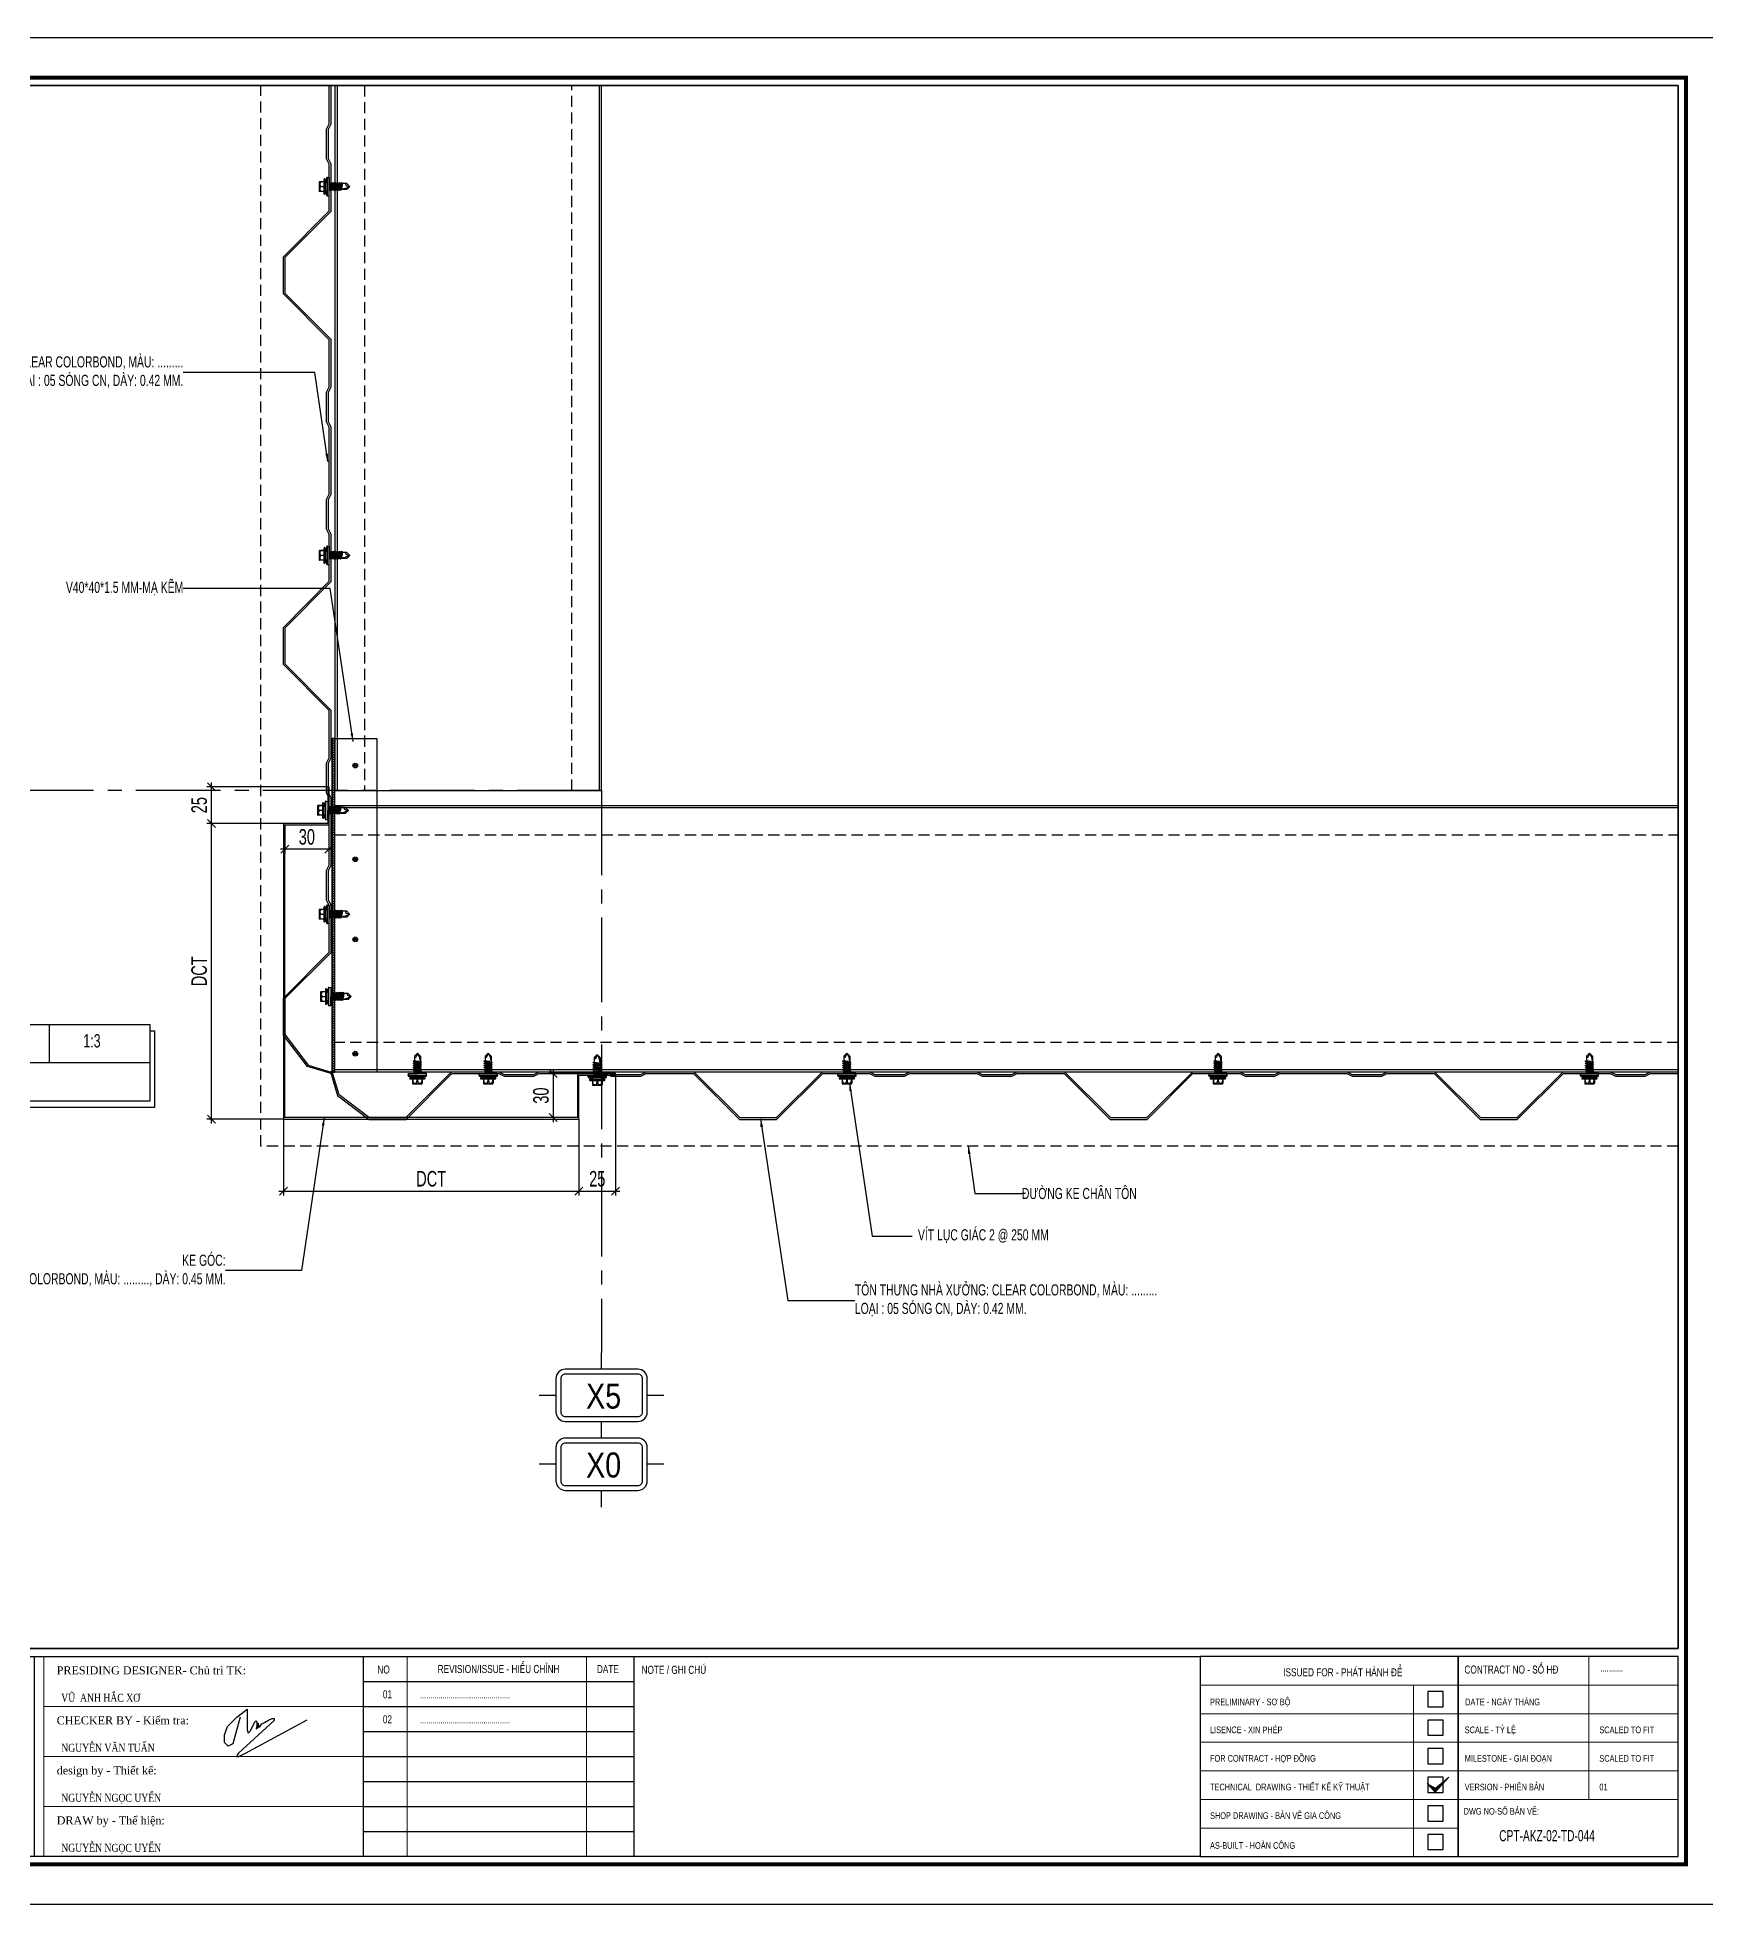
# Model space of a CAD drawing. Header units: inches. Extents: x 315041 to 662841, y -45540 to -35018.
# Drawn here: x 331603.9 to 331979.3, y -38167.8 to -37747.8 of the extents above; entities that cross this region are included whole.
import ezdxf
from ezdxf.enums import TextEntityAlignment as Align

# ---------------------------------------------------------------- set-up
doc = ezdxf.new("R2010")
doc.units = ezdxf.units.IN
doc.header["$MEASUREMENT"] = 0
doc.linetypes.add('CENTER2', pattern=[28.575, 19.05, -3.175, 3.175, -3.175])
doc.linetypes.add('HIDDEN', pattern=[0.375, 0.25, -0.125])
for name, color, linetype in [('1', 1, 'Continuous'), ('2', 2, 'Continuous'), ('251', 251, 'Continuous'), ('3', 3, 'Continuous'), ('7', 7, 'Continuous'), ('8', 8, 'Continuous'), ('BAO KHUNG', 31, 'Continuous'), ('Fast RSQ_A2 Frame$0$Khung ten', 4, 'Continuous'), ('flashing', 6, 'Continuous'), ('STRUCTURE', 1, 'Continuous')]:
    doc.layers.add(name, color=color, linetype=linetype)
doc.layers.add('Cover text', color=7, linetype='Continuous', true_color=0x52370f)
for name, color, linetype, lineweight in [('DETAIL$0$S-Dim', 8, 'Continuous', 20), ('DETAIL$0$S-Hatch', 8, 'Continuous', 13), ('S-Hatch', 8, 'Continuous', 9)]:
    doc.layers.add(name, color=color, linetype=linetype, lineweight=lineweight)
doc.styles.add('hx2', font='VHARIALN.TTF')
doc.styles.add('ST1H', font='vnshxh.shx', dxfattribs={"width": 0.7})
doc.styles.add('ST3', font='times.ttf', dxfattribs={"width": 0.8})
doc.styles.get("Standard").update_dxf_attribs({"font": 'VHARIALN.TTF'})
doc.styles.add('style2', font='VHAVANI.TTF')
doc.styles.add('TIEU DE', font='VHARIALN.TTF', dxfattribs={"width": 0.8})
doc.dimstyles.new('3', dxfattribs={"dimtxt": 3.5, "dimasz": 1.8, "dimexe": 1, "dimexo": 0, "dimgap": 1, "dimtad": 1, "dimdec": 0, "dimlfac": 3, "dimzin": 0, "dimdsep": 46, "dimtxsty": 'ST1H', "dimblk": 'OBLIQUE', "dimcen": 1, "dimdle": 1, "dimclrd": 8, "dimclre": 8, "dimclrt": 3, "dimadec": 0, "dimazin": 0, "dimtfac": 1, "dimtdec": 0, "dimtix": 1, "dimtofl": 0, "dimtmove": 1, "dimatfit": 3, "dimfxl": 0.18, "dimtolj": 1, "dimtzin": 0, "dimlwd": -1, "dimlwe": -1, "dimarcsym": 1})

# ---------------------------------------------------------------- blocks, each defined once
blk = doc.blocks.new('DETAIL$0$MARK')
at = {"layer": 'DETAIL$0$S-Hatch', "linetype": 'Continuous'}
h = blk.add_hatch(dxfattribs=at)
h.set_pattern_fill('ANSI31', color=256, scale=50, style=0)
h.paths.add_polyline_path([(1667850, -1156933), (1667909, -1156997), (1668012, -1156885), (1667913, -1156967)])
at = {"layer": 'DETAIL$0$S-Dim', "linetype": 'Continuous'}
blk.add_lwpolyline([(1667850, -1156933), (1667909, -1156997), (1668012, -1156885), (1667913, -1156967), (1667850, -1156933)], dxfattribs=at)
blk = doc.blocks.new('A$C3be9bcc6')
at = {"layer": '1', "color": 5, "lineweight": 30}
blk.add_lwpolyline([(0.81, 8.89), (-0.84, 2.88), (-1.85, 2.33), (-2.68, 3.13), (-2.68, 4.9), (-2.07, 6.74), (0.04, 8.88), (2.4, 10.63), (2.4, 6), (2.65, 5.25), (3.15, 5.75), (4.09, 7.78), (4.36, 8), (4.55, 7.76), (4.55, 6.96), (4.38, 6.24), (4.73, 6.44), (4.87, 7.5), (4.91, 6.81), (4.96, 6.56), (5.3, 6.85), (5.71, 7.36), (6.26, 7.68), (7.16, 8.21), (8.05, 8.54), (8.45, 8.54), (8.45, 8.14), (0.41, 0.75), (0, 0), (0.54, 0), (2.01, 0.75), (15.87, 8.23)], dxfattribs=at)
blk = doc.blocks.new('A$C75D82031')
at = {"layer": '2', "color": 157, "linetype": 'Continuous'}
blk.add_lwpolyline([(0, 420), (594, 420), (594, 0), (0, 0)], close=True, dxfattribs=at)
at = {"layer": '251', "linetype": 'Continuous'}
for p, q in [((285.8, 50.19), (346.77, 50.19)), ((285.8, 44.56), (346.77, 44.56)), ((285.8, 38.94), (346.77, 38.94)), ((285.8, 33.31), (346.77, 33.31)), ((285.8, 27.69), (346.77, 27.69)), ((285.8, 22.06), (346.77, 22.06)), ((285.8, 16.44), (346.77, 16.44))]:
    blk.add_line(p, q, dxfattribs=at)
at = {"layer": '7', "color": 147, "linetype": 'Continuous'}
blk.add_lwpolyline([(12.33, 57.61), (581.67, 57.61), (581.67, 409.19), (12.33, 409.19)], close=True, dxfattribs=at)
at = {"layer": 'BAO KHUNG', "color": 7}
blk.add_line((346.77, 10.81), (346.77, 55.81), dxfattribs=at)
at = {"layer": 'BAO KHUNG', "color": 167, "linetype": 'Continuous', "const_width": 0.871}
blk.add_lwpolyline([(10.59, 9.07), (583.41, 9.07), (583.41, 410.93), (10.59, 410.93)], close=True, dxfattribs=at)
at = {"layer": 'BAO KHUNG', "color": 7}
for points in [[(144.95, 55.81), (285.8, 55.81), (285.8, 10.81), (144.95, 10.81)], [(211.89, 55.81), (474.14, 55.81), (474.14, 10.81), (211.89, 10.81)], [(474.14, 10.81), (532.16, 10.81), (532.16, 55.81), (474.14, 55.81)], [(532.16, 10.81), (581.67, 10.81), (581.67, 55.81), (532.16, 55.81)]]:
    blk.add_lwpolyline(points, close=True, dxfattribs=at)
at = {"layer": 'Fast RSQ_A2 Frame$0$Khung ten', "color": 7, "ltscale": 1000}
for points in [[(525.34, 44.51), (528.78, 44.51), (528.78, 47.96), (525.34, 47.96)], [(525.34, 38.09), (528.78, 38.09), (528.78, 41.53), (525.34, 41.53)], [(525.34, 31.66), (528.78, 31.66), (528.78, 35.1), (525.34, 35.1)], [(525.34, 25.23), (528.78, 25.23), (528.78, 28.67), (525.34, 28.67)], [(525.34, 18.8), (528.78, 18.8), (528.78, 22.24), (525.34, 22.24)], [(525.34, 12.37), (528.78, 12.37), (528.78, 15.81), (525.34, 15.81)]]:
    blk.add_lwpolyline(points, close=True, dxfattribs=at)
at = {"layer": 'S-Hatch'}
for p, q in [((213.95, 10.81), (213.95, 55.81)), ((295.73, 55.81), (295.73, 10.81)), ((336.07, 55.81), (336.07, 10.81)), ((561.54, 55.81), (561.54, 23.67)), ((474.14, 49.38), (532.16, 49.38)), ((522.13, 10.81), (522.13, 49.38)), ((532.16, 49.38), (581.67, 49.38)), ((285.8, 44.56), (213.95, 44.56)), ((474.14, 42.95), (532.16, 42.95)), ((532.16, 42.95), (581.67, 42.95)), ((474.14, 36.52), (532.16, 36.52)), ((532.16, 36.52), (581.67, 36.52)), ((285.8, 33.31), (213.95, 33.31)), ((474.14, 30.1), (532.16, 30.1)), ((532.16, 30.1), (581.67, 30.1)), ((285.8, 22.06), (213.95, 22.06)), ((474.14, 23.67), (532.16, 23.67)), ((532.16, 23.67), (581.67, 23.67)), ((474.14, 17.24), (532.16, 17.24))]:
    blk.add_line(p, q, dxfattribs=at)
blk.add_blockref('A$C3be9bcc6', (257.32, 33.31))
at = {"layer": 'DETAIL$0$S-Dim', "linetype": 'Continuous', "xscale": 0.02999999996973202, "yscale": 0.02999999996973202, "zscale": 0.02999999996973202}
blk.add_blockref('DETAIL$0$MARK', (-49510.32, 34735.23), dxfattribs=at)
at = {"layer": 'BAO KHUNG', "color": 7, "linetype": 'Continuous', "width": 0.9}
for s, p in [('REVISION/ISSUE - HIÓU CHØNH', (316.27, 53)), ('NO', (290.4, 52.88)), ('DATE', (340.86, 52.99)), ('01', (291.27, 47.31)), ('02', (291.27, 41.69))]:
    blk.add_text(s, height=1.8, dxfattribs=at).set_placement(p, align=Align.MIDDLE_CENTER)
at = {"layer": 'BAO KHUNG', "color": 7, "linetype": 'Continuous', "style": 'ST3'}
for s, p in [('PRESIDING DESIGNER- Chủ trì TK:', (216.86, 51.8)), ('CHECKER BY - Kiểm tra:', (216.86, 40.55)), ('design by - Thiết kế:', (216.86, 29.3)), ('DRAW by - Thể hiện:', (216.86, 18.05))]:
    blk.add_text(s, height=1.8, dxfattribs=at).set_placement(p)
at = {"layer": 'BAO KHUNG', "color": 7, "linetype": 'Continuous', "width": 0.9}
for s, p in [('NOTE / GHI CHÚ', (348.44, 51.92)), ('CONTRACT NO - Sè H§', (533.57, 51.98))]:
    blk.add_text(s, height=1.8, dxfattribs=at).set_placement(p)
blk.add_text('ISSUED FOR - PHÁT HÀNH ĐỂ ', height=1.8, dxfattribs=at).set_placement((506.46, 51.36), align=Align.CENTER)
at = {"layer": 'BAO KHUNG', "color": 109, "linetype": 'Continuous', "style": 'style2', "width": 0.8}
blk.add_text('...........', height=1.5, dxfattribs=at).set_placement((564.21, 52.44))
at = {"layer": 'Cover text', "linetype": 'Continuous', "width": 0.8}
for s, height, style, p in [('VŨ  ANH HẮC XƠ', 1.8, 'ST3', (217.88, 45.63)), ('............................................', 1.5, 'style2', (298.6, 46.4)), ('PRELIMINARY - S¥ Bé', 1.5, 'style2', (476.33, 44.85)), ('date - NGµY TH¸NG', 1.5, 'style2', (533.72, 44.85)), ('............................................', 1.5, 'style2', (298.6, 40.78)), ('LISENCE - XIN PHÐP', 1.5, 'style2', (476.33, 38.57)), ('scale - tû lÖ', 1.5, 'style2', (533.63, 38.57)), ('scaled to fit', 1.5, 'style2', (563.92, 38.57)), ('NGUYỄN VĂN TUẤN', 1.8, 'ST3', (217.88, 34.38)), ('FOR CONTRACT - HîP §åNG', 1.5, 'style2', (476.33, 32.14)), ('MILESTONE - GIAI §O¹N', 1.5, 'style2', (533.63, 32.14)), ('scaled to fit', 1.5, 'style2', (563.92, 32.14)), ('NGUYỄN NGỌC UYỂN', 1.8, 'ST3', (217.88, 23.13)), ('TECHNICAL  DRAWING - THIÕT KÕ Kü THUËT', 1.5, 'style2', (476.33, 25.71)), ('VERSION - PHI£N B¶N', 1.5, 'style2', (533.63, 25.71)), ('01', 1.5, 'style2', (563.92, 25.71)), ('SHOP DRAWING - B¶N VÏ GIA C¤NG', 1.5, 'style2', (476.33, 19.28)), ('%%u%%udwg no-sè b¶n vÏ:', 1.5, 'style2', (533.38, 20.26)), ('NGUYỄN NGỌC UYỂN', 1.8, 'ST3', (217.88, 11.88)), ('AS-BUILT - HOµN C¤NG', 1.5, 'style2', (476.33, 12.56))]:
    blk.add_text(s, height=height, dxfattribs=dict(at, style=style)).set_placement(p)
blk = doc.blocks.new('Short_Self_drilling')
at = {"layer": 'STRUCTURE', "color": 1, "linetype": 'Continuous'}
for p, q in [((6.4, 1.7), (-6.4, 1.7)), ((5.1, 3.8), (-5.1, 3.8)), ((-2.6, 2.9), (-5.1, 2.9)), ((-3.4, 3.8), (-3.4, 6.8)), ((3, 7.2), (-3, 7.2)), ((2.6, 2.9), (-2.6, 2.9)), ((-2.1, 2.8), (-2.1, 2.9)), ((6.3, 0), (0, 0)), ((2.2, 2.8), (2.2, 2.9)), ((2.2, -0.5), (2.2, 0)), ((5.1, 2.9), (2.6, 2.9)), ((3.4, 3.8), (3.4, 6.8)), ((3, -1.2), (-2.7, -0.2)), ((3, -2.7), (-2.7, -1.8)), ((3, -4.2), (-2.7, -3.3)), ((3, -5.8), (-2.7, -4.8)), ((3, -7.3), (-2.7, -6.3)), ((-1.9, -8), (-2.7, -7.9)), ((-2.1, -1.4), (-2.1, -0.9)), ((-2.1, -2.9), (-2.1, -2.4)), ((-2.1, -4.4), (-2.1, -3.9)), ((-2.1, -6), (-2.1, -5.4)), ((-2.1, -7.5), (-2.1, -7)), ((-2.1, -12.3), (-2.1, -8.5)), ((3, -8.8), (-1.1, -8.1)), ((2.1, -12.3), (2.1, -9.1)), ((2.2, -2), (2.2, -1.5)), ((2.2, -3.6), (2.2, -3)), ((2.2, -5.1), (2.2, -4.6)), ((2.2, -6.6), (2.2, -6.1)), ((2.2, -8.1), (2.2, -7.6))]:
    blk.add_line(p, q, dxfattribs=at)
blk.add_lwpolyline([(6.4, 1.3), (6.4, 1.7), (2.1, 2.8), (-2.1, 2.8), (-6.4, 1.7), (-6.4, 1.3)], close=True, dxfattribs=at)
for points in [[(-6.4, 1.3, -0.088869), (-6.3, 0), (0, 0)], [(-0.1, 3.8), (-0.3, 6.2, 0.338878), (-3.1, 6.2), (-3.3, 3.8)], [(3.3, 3.8), (3.1, 6.2, 0.338878), (0.3, 6.2), (0.1, 3.8)], [(2.1, -12.3), (0.2, -14.2, -0.333596), (-0.2, -14.2), (-2.1, -12.3)], [(-0.1, -14), (-1, -12.2, -0.148657), (-1.4, -11.2), (-2, -7.7, -0.815006), (-1.2, -7.8, 0.150833), (-0.8, -8.7)], [(2.1, -12.3), (1.7, -11.7, 0.52242), (0.9, -11.7), (-0.2, -14.2)]]:
    blk.add_lwpolyline(points, format="xyb", dxfattribs=at)
for points in [[(3, -1.2), (2.2, -1.5), (-2.1, -0.8), (-2.7, -0.2), (-2.4, 0)], [(3, -2.7), (2.2, -3), (-2.1, -2.4), (-2.7, -1.8), (-2.1, -1.4), (2.2, -2), (3, -2.7)], [(3, -4.2), (2.2, -4.6), (-2.1, -3.9), (-2.7, -3.3), (-2.1, -2.9), (2.2, -3.6), (3, -4.2)], [(3, -5.8), (2.2, -6.1), (-2.1, -5.4), (-2.7, -4.8), (-2.1, -4.4), (2.2, -5.1), (3, -5.8)], [(3, -7.3), (2.2, -7.6), (-2.1, -7), (-2.7, -6.3), (-2.1, -6), (2.2, -6.6), (3, -7.3)], [(-1.8, -8.5), (-2.1, -8.5), (-2.7, -7.9), (-2.1, -7.5), (-1.8, -7.5)], [(-1.3, -7.6), (2.2, -8.1), (3, -8.8)], [(-1.2, 0), (2.2, -0.5), (3, -1.2)], [(3, -8.8), (2.2, -9.1), (-0.8, -8.7)]]:
    blk.add_lwpolyline(points, dxfattribs=at)
for centre, radius, start, end in [((-5, 3.3), 0.455, 109.7949, 250.2674), ((-3, 6.8), 0.429, 90.0311, 180.0311), ((3, 6.8), 0.429, 0.0311, 90.0311), ((5.1, 3.3), 0.435, 279.7276, 80.3347), ((10, 0.2), 3.74, 162.2963, 182.6103)]:
    blk.add_arc(centre, radius, start, end, dxfattribs=at)
blk = doc.blocks.new('TENTRUC')
at = {"layer": '7'}
for p, q in [((0, 8.27), (0, 10.26)), ((-7.48, 5.13), (-5.48, 5.13)), ((5.48, 5.13), (7.48, 5.13)), ((0, 0), (0, 2))]:
    blk.add_line(p, q, dxfattribs=at)
blk.add_lwpolyline([(-4.36, 8.27), (4.36, 8.27, -0.414214), (5.48, 7.14), (5.48, 3.12, -0.414214), (4.36, 2), (-4.36, 2, -0.414214), (-5.48, 3.12), (-5.48, 7.14, -0.414214)], format="xyb", close=True, dxfattribs=at)
at = {"layer": '8', "ltscale": 15}
blk.add_lwpolyline([(-4.36, 7.68), (4.36, 7.68, -0.414214), (4.9, 7.14), (4.9, 3.12, -0.414214), (4.36, 2.58), (-4.36, 2.58, -0.414214), (-4.9, 3.12), (-4.9, 7.14, -0.414214)], format="xyb", close=True, dxfattribs=at)
at = {"layer": '3', "style": 'hx2'}
blk.add_attdef('TR', text='', height=2.9, dxfattribs=at).set_placement((-0.16, 3.83), align=Align.CENTER)
blk = doc.blocks.new('_Oblique')
at = {"color": 0, "linetype": 'ByBlock', "lineweight": -2}
blk.add_line((-0.5, -0.5), (0.5, 0.5), dxfattribs=at)
blk = doc.blocks.new('*D688')
at = {"color": 8, "linetype": 'Continuous', "transparency": 16777216}
for p, q in [((331659.3, -37991.13), (331659.3, -38008.32)), ((331725.8, -37991.13), (331725.8, -38008.32)), ((331658.3, -38007.32), (331726.8, -38007.32))]:
    blk.add_line(p, q, dxfattribs=at)
at = {"layer": 'Defpoints', "color": 0, "transparency": 16777216}
for p in [(331659.3, -37991.13), (331725.8, -37991.13), (331725.8, -38007.32)]:
    blk.add_point(p, dxfattribs=at)
at = {"color": 8, "transparency": 16777216, "xscale": 1.8, "yscale": 1.8, "zscale": 1.8, "rotation": 180}
blk.add_blockref('_Oblique', (331659.3, -38007.32), dxfattribs=at)
at = {"color": 8, "transparency": 16777216, "xscale": 1.8, "yscale": 1.8, "zscale": 1.8}
blk.add_blockref('_Oblique', (331725.8, -38007.32), dxfattribs=at)
at = {"color": 3, "transparency": 16777216, "insert": (331692.55, -38004.57), "char_height": 3.5, "attachment_point": 5, "style": 'ST1H'}
blk.add_mtext('\\A1;DCT', dxfattribs=at)
blk = doc.blocks.new('*D689')
at = {"color": 8, "linetype": 'Continuous', "transparency": 16777216}
for p, q in [((331734.02, -37981.06), (331734.02, -38008.32)), ((331725.8, -37991.13), (331725.8, -38008.32)), ((331724.8, -38007.32), (331735.02, -38007.32))]:
    blk.add_line(p, q, dxfattribs=at)
at = {"layer": 'Defpoints', "color": 0, "transparency": 16777216}
for p in [(331734.02, -37981.06), (331725.8, -37991.13), (331734.02, -38007.32)]:
    blk.add_point(p, dxfattribs=at)
at = {"color": 8, "transparency": 16777216, "xscale": 1.8, "yscale": 1.8, "zscale": 1.8, "rotation": 180}
blk.add_blockref('_Oblique', (331725.8, -38007.32), dxfattribs=at)
at = {"color": 8, "transparency": 16777216, "xscale": 1.8, "yscale": 1.8, "zscale": 1.8}
blk.add_blockref('_Oblique', (331734.02, -38007.32), dxfattribs=at)
at = {"color": 3, "transparency": 16777216, "insert": (331729.91, -38004.57), "char_height": 3.5, "attachment_point": 5, "style": 'ST1H'}
blk.add_mtext('\\A1;25', dxfattribs=at)
blk = doc.blocks.new('*D690')
at = {"color": 8, "linetype": 'Continuous', "transparency": 16777216}
for p, q in [((331720.01, -37979.9), (331720.01, -37991.8)), ((331725.47, -37980.9), (331719.01, -37980.9)), ((331725.47, -37990.8), (331719.01, -37990.8))]:
    blk.add_line(p, q, dxfattribs=at)
at = {"layer": 'Defpoints', "color": 0, "transparency": 16777216}
for p in [(331725.47, -37980.9), (331720.01, -37990.8), (331725.47, -37990.8)]:
    blk.add_point(p, dxfattribs=at)
at = {"color": 8, "transparency": 16777216, "xscale": 1.8, "yscale": 1.8, "zscale": 1.8}
for p, rotation in [((331720.01, -37980.9), 90), ((331720.01, -37990.8), 270)]:
    blk.add_blockref('_Oblique', p, dxfattribs=dict(at, rotation=rotation))
at = {"color": 3, "transparency": 16777216, "insert": (331717.26, -37985.85), "char_height": 3.5, "attachment_point": 5, "rotation": 90, "style": 'ST1H'}
blk.add_mtext('\\A1;30', dxfattribs=at)
blk = doc.blocks.new('*D691')
at = {"color": 8, "linetype": 'Continuous', "transparency": 16777216}
for p, q in [((331659.3, -37924.63), (331642.11, -37924.63)), ((331643.11, -37992.13), (331643.11, -37923.63)), ((331659.3, -37991.13), (331642.11, -37991.13))]:
    blk.add_line(p, q, dxfattribs=at)
at = {"layer": 'Defpoints', "color": 0, "transparency": 16777216}
for p in [(331643.11, -37924.63), (331659.3, -37924.63), (331659.3, -37991.13)]:
    blk.add_point(p, dxfattribs=at)
at = {"color": 8, "transparency": 16777216, "xscale": 1.8, "yscale": 1.8, "zscale": 1.8}
for p, rotation in [((331643.11, -37924.63), 90), ((331643.11, -37991.13), 270)]:
    blk.add_blockref('_Oblique', p, dxfattribs=dict(at, rotation=rotation))
at = {"color": 3, "transparency": 16777216, "insert": (331640.36, -37957.88), "char_height": 3.5, "attachment_point": 5, "rotation": 90, "style": 'ST1H'}
blk.add_mtext('\\A1;DCT', dxfattribs=at)
blk = doc.blocks.new('*D692')
at = {"color": 8, "linetype": 'Continuous', "transparency": 16777216}
for p, q in [((331669.37, -37916.41), (331642.11, -37916.41)), ((331643.11, -37925.63), (331643.11, -37915.41)), ((331659.3, -37924.63), (331642.11, -37924.63))]:
    blk.add_line(p, q, dxfattribs=at)
at = {"layer": 'Defpoints', "color": 0, "transparency": 16777216}
for p in [(331643.11, -37916.41), (331669.37, -37916.41), (331659.3, -37924.63)]:
    blk.add_point(p, dxfattribs=at)
at = {"color": 8, "transparency": 16777216, "xscale": 1.8, "yscale": 1.8, "zscale": 1.8}
for p, rotation in [((331643.11, -37916.41), 90), ((331643.11, -37924.63), 270)]:
    blk.add_blockref('_Oblique', p, dxfattribs=dict(at, rotation=rotation))
at = {"color": 3, "transparency": 16777216, "insert": (331640.36, -37920.52), "char_height": 3.5, "attachment_point": 5, "rotation": 90, "style": 'ST1H'}
blk.add_mtext('\\A1;25', dxfattribs=at)
blk = doc.blocks.new('*D693')
at = {"color": 8, "linetype": 'Continuous', "transparency": 16777216}
for p, q in [((331659.63, -37924.96), (331659.63, -37931.42)), ((331669.53, -37924.96), (331669.53, -37931.42)), ((331670.53, -37930.42), (331658.63, -37930.42))]:
    blk.add_line(p, q, dxfattribs=at)
at = {"layer": 'Defpoints', "color": 0, "transparency": 16777216}
for p in [(331659.63, -37924.96), (331669.53, -37924.96), (331659.63, -37930.42)]:
    blk.add_point(p, dxfattribs=at)
at = {"color": 8, "transparency": 16777216, "xscale": 1.8, "yscale": 1.8, "zscale": 1.8, "rotation": 180}
blk.add_blockref('_Oblique', (331659.63, -37930.42), dxfattribs=at)
at = {"color": 8, "transparency": 16777216, "xscale": 1.8, "yscale": 1.8, "zscale": 1.8}
blk.add_blockref('_Oblique', (331669.53, -37930.42), dxfattribs=at)
at = {"color": 3, "transparency": 16777216, "insert": (331664.58, -37927.67), "char_height": 3.5, "attachment_point": 5, "style": 'ST1H'}
blk.add_mtext('\\A1;30', dxfattribs=at)

msp = doc.modelspace()

# ---------------------------------------------------------------- hatches: boundary and pattern name
at = {"true_color": 0xfa051e}
h = msp.add_hatch(dxfattribs=at)
h.set_pattern_fill('ANSI31', color=1, scale=3, style=0)
h.set_pattern_definition([(135, (648245.13568, 433.8415), (0.26516504294, 0.26516504294), [])])
h.paths.add_polyline_path([(331670.3, -37980.564), (331670.8989, -37980.564), (331670.8989, -37905.564), (331670.3, -37905.564)])

# ---------------------------------------------------------------- linework, layer by layer
at = {"color": 8}
for p, q in [((331675.2248, -37911.6037), (331675.7333, -37911.6037)), ((331675.479, -37911.3495), (331675.479, -37911.858)), ((331675.2248, -37932.6822), (331675.7333, -37932.6822)), ((331675.479, -37932.4279), (331675.479, -37932.9364)), ((331675.2248, -37950.7002), (331675.7333, -37950.7002)), ((331675.479, -37950.446), (331675.479, -37950.9545)), ((331675.479, -37976.1672), (331675.479, -37976.6757)), ((331675.2248, -37976.4215), (331675.7333, -37976.4215))]:
    msp.add_line(p, q, dxfattribs=at)
at = {"color": 8, "linetype": 'CENTER2'}
for q in [(331603.948, -37917.2307), (331730.8989, -38043.6432)]:
    msp.add_line((331730.8989, -37917.2307), q, dxfattribs=at)
at = {"color": 9}
msp.add_line((331606.6264, -37969.8265), (331606.6264, -37978.4511), dxfattribs=at)
at = {"color": 8}
msp.add_lwpolyline([(331403.7734, -37758.6315), (331973.1113, -37758.6315), (331973.1113, -38110.2113), (331403.7734, -38110.2113)], close=True, dxfattribs=at)
at = {"color": 5, "linetype": 'HIDDEN', "ltscale": 10}
msp.add_lwpolyline([(331973.1113, -37997.2307), (331654.2323, -37997.2307), (331654.2323, -37758.6315)], dxfattribs=at)
at = {"color": 3, "ltscale": 15}
for points in [[(331669.9667, -37758.6315), (331669.9667, -37767.3499), (331669.3676, -37768.5579), (331669.3676, -37775.0578), (331669.9667, -37776.2658), (331669.9667, -37787.0169), (331659.6496, -37797.3241), (331659.6496, -37805.3811), (331669.9667, -37815.6882), (331669.9667, -37826.5248), (331669.3676, -37827.7327), (331669.3676, -37834.2327), (331669.9667, -37835.4406), (331669.9667, -37850.6308), (331669.3676, -37851.8388), (331669.3676, -37858.3388), (331669.9667, -37859.5467), (331669.9667, -37870.2971), (331659.6496, -37880.6822), (331659.6496, -37888.7407), (331669.9667, -37899.1258), (331669.9667, -37909.9617), (331669.3676, -37911.1696), (331669.3676, -37917.6696), (331669.9667, -37918.8775), (331669.9667, -37934.0677), (331669.3676, -37935.2757), (331669.3676, -37941.7757), (331669.9667, -37942.9836), (331669.9667, -37953.7348), (331659.6496, -37964.0419), (331659.6496, -37972.1245), (331664.866, -37978.9707), (331670.0301, -37980.5443), (331670.0301, -37980.8776), (331664.701, -37979.3041), (331659.3162, -37972.2371), (331659.3162, -37963.9037), (331669.6333, -37953.5966), (331669.6333, -37943.0617), (331669.0343, -37941.8538), (331669.0343, -37935.1976), (331669.6333, -37933.9896), (331669.6333, -37918.9557), (331669.0343, -37917.7477), (331669.0343, -37911.0915), (331669.6333, -37909.8835), (331669.6333, -37899.2633), (331659.3162, -37888.8781), (331659.3162, -37880.5448), (331669.6333, -37870.1597), (331669.6333, -37859.6248), (331669.0343, -37858.4169), (331669.0343, -37851.7607), (331669.6333, -37850.5527), (331669.6333, -37835.5188), (331669.0343, -37834.3108), (331669.0343, -37827.6546), (331669.6333, -37826.4466), (331669.6333, -37815.8264), (331659.3162, -37805.5192), (331659.3162, -37797.1859), (331669.6333, -37786.8788), (331669.6333, -37776.3439), (331669.0343, -37775.1359), (331669.0343, -37768.4798), (331669.6333, -37767.2718), (331669.6333, -37758.6315)], [(331973.1113, -37980.564), (331966.8136, -37980.564), (331965.6056, -37981.1631), (331959.1057, -37981.1631), (331957.8977, -37980.564), (331947.1473, -37980.564), (331936.7622, -37990.8811), (331928.7037, -37990.8811), (331918.3186, -37980.564), (331907.5682, -37980.564), (331906.3603, -37981.1631), (331899.8603, -37981.1631), (331898.6523, -37980.564), (331883.4621, -37980.564), (331882.2542, -37981.1631), (331875.7542, -37981.1631), (331874.5463, -37980.564), (331863.7951, -37980.564), (331853.488, -37990.8811), (331845.431, -37990.8811), (331835.1239, -37980.564), (331824.2873, -37980.564), (331823.0793, -37981.1631), (331816.5794, -37981.1631), (331815.3714, -37980.564), (331800.1812, -37980.564), (331798.9732, -37981.1631), (331792.4733, -37981.1631), (331791.2653, -37980.564), (331780.5149, -37980.564), (331770.1298, -37990.8811), (331762.0713, -37990.8811), (331751.6862, -37980.564), (331740.8504, -37980.564), (331739.6424, -37981.1631), (331733.1425, -37981.1631), (331731.9345, -37980.564), (331716.7443, -37980.564), (331715.5364, -37981.1631), (331709.0364, -37981.1631), (331707.8284, -37980.564), (331697.0773, -37980.564), (331686.7702, -37990.8811), (331678.6875, -37990.8811), (331671.8413, -37985.6646), (331670.2678, -37980.5005), (331669.9344, -37980.5005), (331671.508, -37985.8297), (331678.575, -37991.2144), (331686.9083, -37991.2144), (331697.2155, -37980.8973), (331707.7503, -37980.8973), (331708.9583, -37981.4964), (331715.6145, -37981.4964), (331716.8224, -37980.8973), (331731.8564, -37980.8973), (331733.0644, -37981.4964), (331739.7206, -37981.4964), (331740.9285, -37980.8973), (331751.5488, -37980.8973), (331761.9339, -37991.2144), (331770.2672, -37991.2144), (331780.6524, -37980.8973), (331791.1872, -37980.8973), (331792.3952, -37981.4964), (331799.0514, -37981.4964), (331800.2593, -37980.8973), (331815.2933, -37980.8973), (331816.5013, -37981.4964), (331823.1574, -37981.4964), (331824.3654, -37980.8973), (331834.9857, -37980.8973), (331845.2928, -37991.2144), (331853.6262, -37991.2144), (331863.9333, -37980.8973), (331874.4681, -37980.8973), (331875.6761, -37981.4964), (331882.3323, -37981.4964), (331883.5403, -37980.8973), (331898.5742, -37980.8973), (331899.7822, -37981.4964), (331906.4384, -37981.4964), (331907.6463, -37980.8973), (331918.1812, -37980.8973), (331928.5663, -37991.2144), (331936.8996, -37991.2144), (331947.2848, -37980.8973), (331957.8196, -37980.8973), (331959.0276, -37981.4964), (331965.6838, -37981.4964), (331966.8917, -37980.8973), (331973.1113, -37980.8973)]]:
    msp.add_lwpolyline(points, dxfattribs=at)
at = {"color": 94}
for points in [[(331670.8989, -37758.6315), (331670.8989, -37917.2307), (331730.8989, -37917.2307), (331730.8989, -37758.6315)], [(331671.3989, -37758.6315), (331671.3989, -37917.2307)], [(331730.3989, -37917.2307), (331730.3989, -37758.6315)], [(331973.1113, -37980.564), (331670.8989, -37980.564), (331670.8989, -37920.564), (331973.1113, -37920.564)], [(331670.8989, -37921.064), (331973.1113, -37921.064)], [(331973.1113, -37980.064), (331670.8989, -37980.064)]]:
    msp.add_lwpolyline(points, dxfattribs=at)
at = {"color": 94, "linetype": 'HIDDEN', "ltscale": 10}
for points in [[(331677.5656, -37758.6315), (331677.5656, -37917.2307)], [(331724.2323, -37917.2307), (331724.2323, -37758.6315)], [(331670.8989, -37927.2307), (331973.1113, -37927.2307)], [(331973.1113, -37973.8973), (331670.8989, -37973.8973)]]:
    msp.add_lwpolyline(points, dxfattribs=at)
at = {"color": 1, "true_color": 0xfa051e}
for points in [[(331680.3, -37980.564), (331670.3, -37980.564), (331670.3, -37905.564), (331680.3, -37905.564)], [(331670.3, -37980.564), (331670.8989, -37980.564), (331670.8989, -37905.564), (331670.3, -37905.564)]]:
    msp.add_lwpolyline(points, close=True, dxfattribs=at)
at = {"color": 9}
for points in [[(331563.6819, -37969.8265), (331629.2616, -37969.8265), (331629.2616, -37987.0757), (331563.6819, -37987.0757)], [(331563.6819, -37969.8265), (331629.2616, -37969.8265), (331629.2616, -37978.4511), (331563.6819, -37978.4511)]]:
    msp.add_lwpolyline(points, close=True, dxfattribs=at)
msp.add_lwpolyline([(331629.2616, -37971.2471), (331630.2842, -37971.2471), (331630.2842, -37988.4963), (331564.7046, -37988.4963), (331564.7046, -37987.0757)], dxfattribs=at)
at = {"color": 8}
for centre, radius in [((331675.479, -37911.6037), 0.532), ((331675.479, -37911.6037), 0.2542), ((331675.479, -37932.6822), 0.532), ((331675.479, -37932.6822), 0.2542), ((331675.479, -37950.7002), 0.532), ((331675.479, -37950.7002), 0.2542), ((331675.479, -37976.4215), 0.532), ((331675.479, -37976.4215), 0.2542)]:
    msp.add_circle(centre, radius, dxfattribs=at)
at = {"layer": 'flashing'}
msp.add_lwpolyline([(331659.6333, -37990.7973), (331659.6333, -37924.9633), (331669.6333, -37924.9633), (331669.6333, -37916.4061), (331669.3, -37916.4061), (331669.3, -37924.63), (331659.3, -37924.63), (331659.3, -37991.1307), (331725.8007, -37991.1307), (331725.8007, -37981.2307), (331734.0245, -37981.2307), (331734.0245, -37980.8973), (331725.4674, -37980.8973), (331725.4674, -37990.7973)], close=True, dxfattribs=at)

# ---------------------------------------------------------------- block references
at = {"color": 1}
msp.add_blockref('A$C75D82031', (331391.4423, -38167.8214), dxfattribs=at)
at = {"color": 1, "xscale": 0.320000000024784, "yscale": 0.3200000000069849, "zscale": 0.320000000024784}
for p, rotation in [((331669.6333, -37781.3938), 89.96887244519539), ((331669.6333, -37864.3476), 89.96887244519539), ((331669.3, -37921.7059), 89.96887244519539), ((331669.6333, -37945.0633), 89.96887244519539), ((331669.9667, -37963.5635), 89.96887244519539), ((331689.4531, -37980.8973), 179.9688724451954), ((331705.3907, -37980.8973), 179.9688724451954), ((331786.0806, -37980.8973), 179.9688724451954), ((331869.5743, -37980.8973), 179.9688724451954), ((331953.1577, -37980.8973), 179.9688724451954), ((331729.9126, -37981.2307), 179.9688724451954)]:
    msp.add_blockref('Short_Self_drilling', p, dxfattribs=dict(at, rotation=rotation))
at = {"layer": '3'}
ref = msp.add_blockref('TENTRUC', (331589.9265, -37926.854), dxfattribs=dict(at, xscale=-1.875, yscale=1.875, zscale=1.875))
ref.add_attrib('TR', 'W1', dxfattribs={"layer": '0', "height": 5.625, "style": 'hx2'}).set_placement((331590.3743, -37920.2108), align=Align.CENTER)
ref = msp.add_blockref('TENTRUC', (331730.8989, -38062.8899), dxfattribs=dict(at, xscale=-1.875, yscale=1.875, zscale=1.875))
ref.add_attrib('TR', 'X5', dxfattribs={"layer": '0', "height": 5.625, "style": 'hx2'}).set_placement((331731.3467, -38056.2467), align=Align.CENTER)
ref = msp.add_blockref('TENTRUC', (331730.8989, -38078.3905), dxfattribs=dict(at, xscale=-1.875, yscale=1.875, zscale=1.875))
ref.add_attrib('TR', 'X0', dxfattribs={"layer": '0', "height": 5.625, "style": 'hx2'}).set_placement((331731.3467, -38071.7473), align=Align.CENTER)

# ---------------------------------------------------------------- texts
at = {"color": 3, "ltscale": 0.5, "style": 'TIEU DE', "width": 0.8}
msp.add_attdef('CPT-AKZ-02-TD-044', text='KC-01', height=2.5, dxfattribs=at).set_placement((331943.5855, -38152.3064), align=Align.MIDDLE_CENTER)

# ---------------------------------------------------------------- dimensions: what is measured, and where the dimension line sits
at = {"color": 8}
for base, p1, p2, picture, middle in [((331643.1109, -37916.4061), (331659.3, -37924.63), (331669.3667, -37916.4061), '*D692', (331640.3609, -37920.518)), ((331720.0082, -37990.7973), (331725.4674, -37980.8973), (331725.4674, -37990.7973), '*D690', (331717.2582, -37985.8473))]:
    dim = msp.add_linear_dim(base=base, p1=p1, p2=p2, angle=90, dimstyle='3', dxfattribs=at)
    dim.commit()
    dim.dimension.update_dxf_attribs({"geometry": picture, "text_midpoint": middle})
dim = msp.add_linear_dim(base=(331643.1109, -37924.63), p1=(331659.3, -37991.1307), p2=(331659.3, -37924.63), angle=90, text='DCT', dimstyle='3', dxfattribs=at)
dim.commit()
dim.dimension.update_dxf_attribs({"geometry": '*D691', "text_midpoint": (331640.3609, -37957.8803)})
for base, p1, p2, picture, middle in [((331659.6333, -37930.4224), (331669.5333, -37924.9633), (331659.6333, -37924.9633), '*D693', (331664.5833, -37927.6724)), ((331734.0245, -38007.3197), (331725.8007, -37991.1307), (331734.0245, -37981.064), '*D689', (331729.9126, -38004.5697))]:
    dim = msp.add_linear_dim(base=base, p1=p1, p2=p2, dimstyle='3', dxfattribs=at)
    dim.commit()
    dim.dimension.update_dxf_attribs({"geometry": picture, "text_midpoint": middle})
dim = msp.add_linear_dim(base=(331725.8007, -38007.3197), p1=(331659.3, -37991.1307), p2=(331725.8007, -37991.1307), text='DCT', dimstyle='3', dxfattribs=at)
dim.commit()
dim.dimension.update_dxf_attribs({"geometry": '*D688', "text_midpoint": (331692.5503, -38004.5697)})

# ---------------------------------------------------------------- leaders
at = {"color": 9}
msp.add_leader([(331786.6342, -37983.0432), (331791.7747, -38017.4395), (331802.0644, -38017.4395)], dimstyle='3', override={"dimgap": 1, "dimtad": 0}, dxfattribs=at)

# ---------------------------------------------------------------- next in the draw order: texts
at = {"layer": '3', "style": 'ST1H', "bg_fill": 2}
for s, insert, char_height, attachment_point in [('\\A1;t«n TH¦NG nhµ x\xadëng: CLEAR COLORBOND, mµu: .........\\PLo¹i : 05 SãNG CN, dµy: 0.42 mm.', (331636.7805, -37823.1719), 2.5, 6), ('\\A1;V40*40*1.5 MM-M¹ KÏM', (331636.7805, -37871.8054), 2.5, 6), ('\\A1;1:3', (331614.2857, -37973.541), 3, 4), ('\\A1;§¦êNG KE CH¢N T¤N', (331825.4496, -38007.8803), 2.5, 4), ('\\A1;VÝT LôC GI¸C 2 @ 250 MM ', (331802.0644, -38017.4395), 2.5, 4), ('\\A1;ke gãc: \\Pt«n CLEAR COLORBOND, mµu: ........., dµy: 0.45 mm.', (331646.2983, -38025.1936), 2.5, 6), ('\\A1;t«n TH¦NG nhµ x\xadëng: CLEAR COLORBOND, mµu: .........\\PLo¹i : 05 SãNG CN, dµy: 0.42 mm.', (331787.8717, -38031.9036), 2.5, 4)]:
    msp.add_mtext(s, dxfattribs=dict(at, insert=insert, char_height=char_height, attachment_point=attachment_point))

# ---------------------------------------------------------------- next in the draw order: leaders
at = {"color": 9}
for points in [[(331669.3, -37843.2465), (331666.4035, -37823.1719), (331636.7805, -37823.1719)], [(331674.9667, -37906.2016), (331669.8262, -37871.8054), (331636.7805, -37871.8054)], [(331668.4845, -37990.7973), (331663.3441, -38025.1936), (331646.2983, -38025.1936)], [(331766.6542, -37991.0613), (331772.8072, -38031.9036), (331787.8717, -38031.9036)], [(331813.343, -37997.153), (331814.8908, -38007.8803), (331825.4496, -38007.8803)]]:
    msp.add_leader(points, dimstyle='3', override={"dimgap": 1, "dimtad": 0}, dxfattribs=at)

doc.saveas('drawing.dxf')
